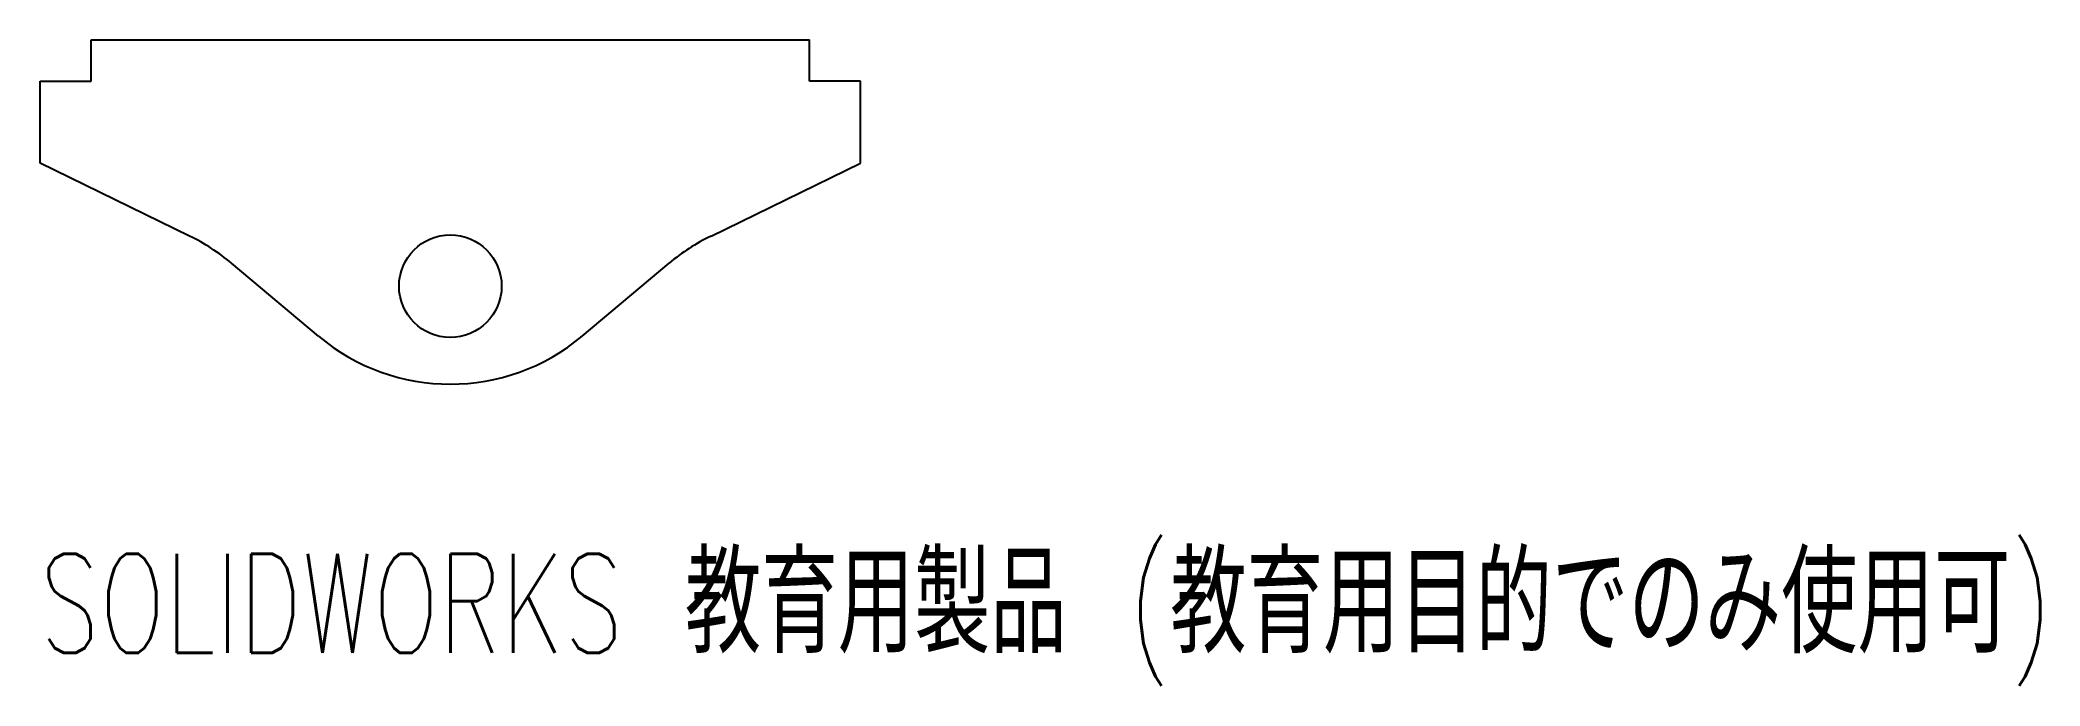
# Model space of a CAD drawing. Header units: millimetres. Extents: x -20 to 77.5, y -19.5 to 12.
import ezdxf

# ---------------------------------------------------------------- set-up
doc = ezdxf.new("R2010")
doc.units = ezdxf.units.MM
doc.styles.add('SLDTEXTSTYLE0', font='TXT', dxfattribs={"width": 0.7, "bigfont": 'bigfont'})

msp = doc.modelspace()

# ---------------------------------------------------------------- linework, layer by layer
at = {"color": 7, "linetype": 'Continuous', "lineweight": 25}
for p, q in [((-17.5, 12), (17.5, 12)), ((-17.5, 10), (-17.5, 12)), ((17.5, 10), (17.5, 12)), ((-20, 10), (-17.5, 10)), ((-20, 6), (-20, 10)), ((20, 10), (17.5, 10)), ((20, 6), (20, 10)), ((-12.709, 2.444), (-20, 6)), ((12.709, 2.444), (20, 6)), ((-6.428, -2.439), (-10.665, 1.116)), ((6.428, -2.439), (10.665, 1.116))]:
    msp.add_line(p, q, dxfattribs=at)
msp.add_circle((0, 0), 2.5, dxfattribs=at)
for centre, start, end in [((-17.093, -6.544), 50, 64), ((17.093, -6.544), 116, 130), ((0, 5.222), 230, 310)]:
    msp.add_arc(centre, 10, start, end, dxfattribs=at)

# ---------------------------------------------------------------- texts
at = {"color": 7, "linetype": 'Continuous', "insert": (-20, -13.048), "char_height": 4.83362, "attachment_point": 1, "style": 'SLDTEXTSTYLE0'}
msp.add_mtext('SOLIDWORKS 教育用製品 (教育用目的でのみ使用可)', dxfattribs=at)

doc.saveas('drawing.dxf')
